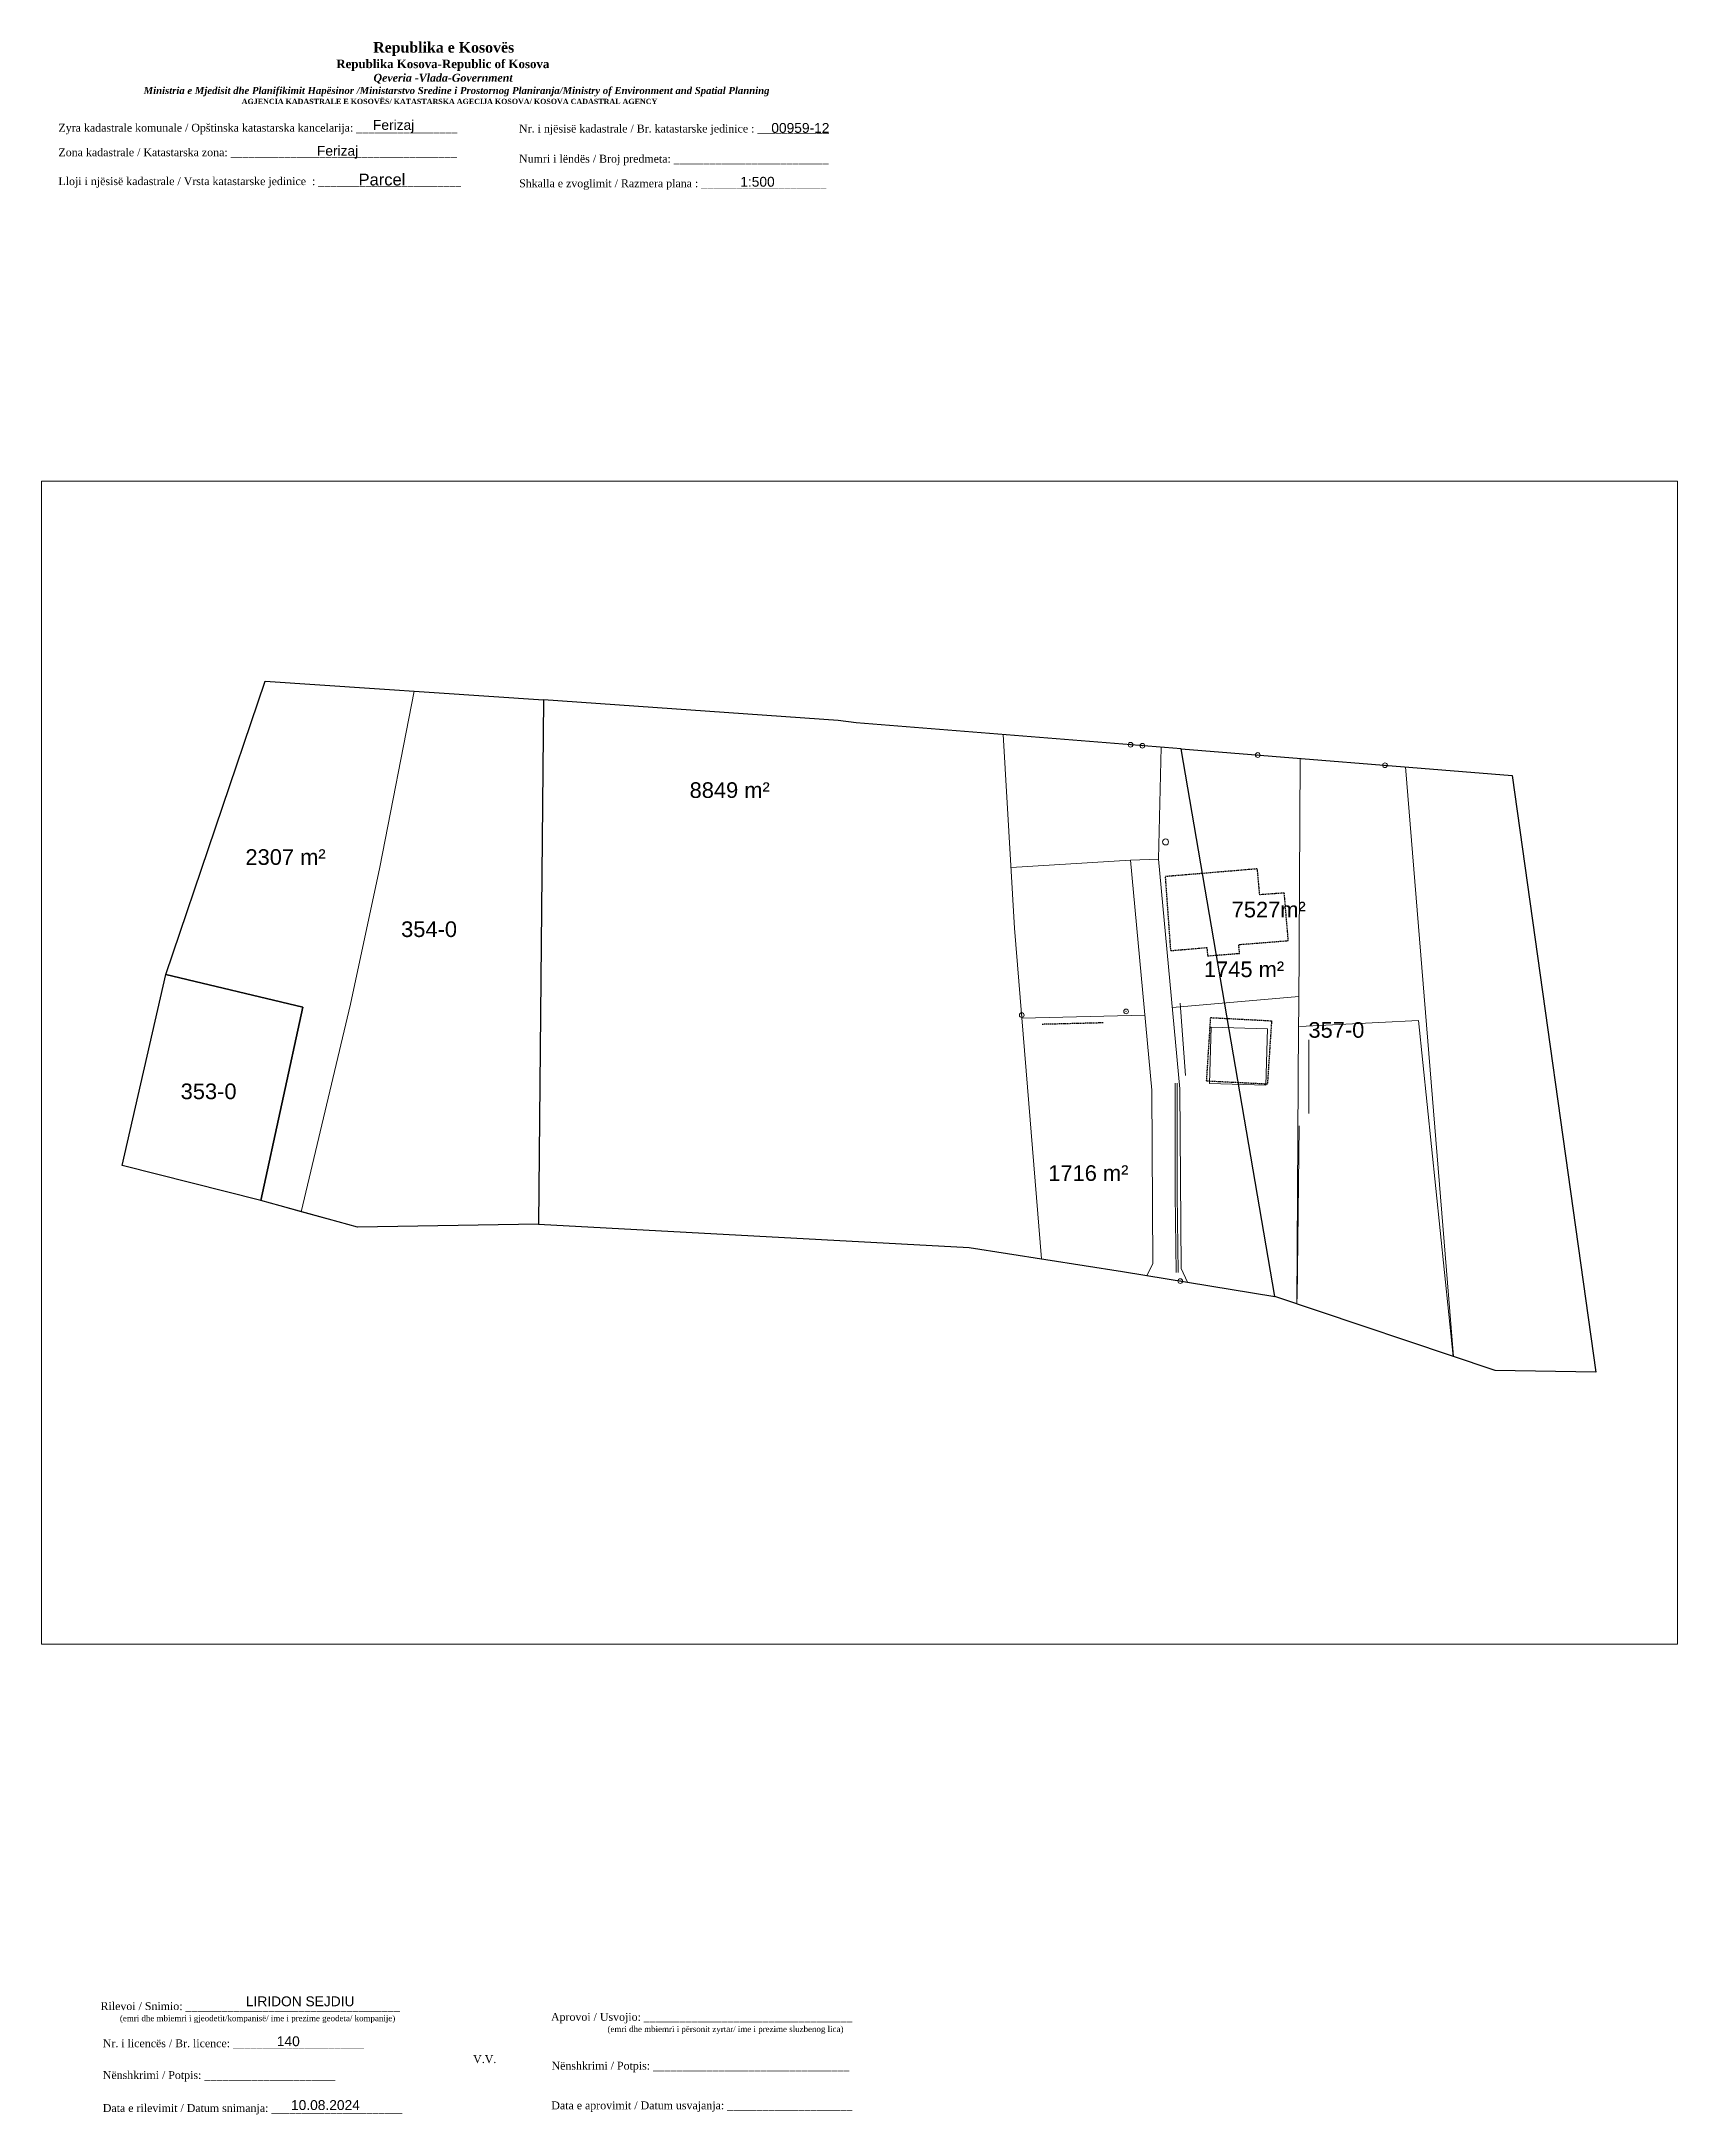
# Paper-space layout 'oborr' of a CAD drawing. Header units: metres. Extents: x 1 to 416, y -120 to 407.
# The model-space entities are those that its viewports show. They can reach past a viewport. Long polylines and large blocks are cut down to what shows.
import ezdxf

# ---------------------------------------------------------------- set-up
doc = ezdxf.new("R2010")
doc.units = ezdxf.units.M
doc.header["$PDMODE"] = 32
doc.header["$PDSIZE"] = 0.75
doc.linetypes.add('DASHED', pattern=[0.75, 0.5, -0.25])
doc.layers.get('0').update_dxf_attribs({"lineweight": 0})
for name, color, linetype, lineweight in [('bunar', 5, 'Continuous', 0), ('kanal', 5, 'Continuous', 0), ('Korniza e jashtme', 7, 'Continuous', 0), ('llogari', 7, 'Continuous', 0), ('muri', 32, 'Continuous', 0), ('Ndarjet', 1, 'Continuous', 0), ('Ndarjet v2', 1, 'Continuous', 0), ('ParcReNet_12', 5, 'Continuous', 0), ('rrethoje', 113, 'Continuous', 0)]:
    doc.layers.add(name, color=color, linetype=linetype, lineweight=lineweight)
for name, color, linetype in [('Nr_Parcelave_Fqinje', 8, 'Continuous'), ('Parcela_Bazë', 7, 'Continuous'), ('Parcelat_Fqinje', 8, 'Continuous'), ('streha', 195, 'DASHED')]:
    doc.layers.add(name, color=color, linetype=linetype)
doc.styles.get("Standard").update_dxf_attribs({"font": 'arial.ttf'})

msp = doc.modelspace()

# ---------------------------------------------------------------- linework, layer by layer
at = {"layer": 'bunar'}
msp.add_circle((7518875.42, 4692970.53, 594.15), 0.484, dxfattribs=at)
at = {"layer": 'kanal', "elevation": 584.99, "flags": 128}
for points in [[(7518877.14, 4692901.72), (7518876.98, 4692914.15), (7518876.98, 4692931.98)], [(7518877.44, 4692901.73), (7518877.28, 4692914.16), (7518877.28, 4692931.98)]]:
    msp.add_lwpolyline(points, dxfattribs=at)
at = {"layer": 'llogari', "flags": 128}
for points in [[(7518755.35, 4692994.63), (7518731.57, 4692996.24), (7518715.68, 4692949.36), (7518708.68, 4692918.81), (7518730.84, 4692913.2), (7518737.28, 4692911.42), (7518745.17, 4692944.61), (7518749.86, 4692966.47)], [(7518851.31, 4692956.74), (7518849.5, 4692987.69), (7518825.97, 4692989.58), (7518823.12, 4692989.95), (7518776, 4692993.24), (7518755.35, 4692994.63), (7518749.86, 4692966.47), (7518745.17, 4692944.61), (7518737.28, 4692911.42), (7518746.3, 4692908.93), (7518775.22, 4692909.41), (7518844.05, 4692905.72), (7518855.62, 4692903.89), (7518853.37, 4692931.35)], [(7518930.83, 4692981.15), (7518877.91, 4692985.41), (7518849.5, 4692987.69), (7518851.31, 4692956.74), (7518853.37, 4692931.35), (7518855.62, 4692903.89), (7518868.54, 4692901.85), (7518892.91, 4692897.88), (7518928.09, 4692886.03), (7518944.16, 4692885.78)]]:
    msp.add_lwpolyline(points, close=True, dxfattribs=at)
at = {"layer": 'llogari', "elevation": 600.17, "flags": 128}
msp.add_lwpolyline([(7518755.35, 4692994.63), (7518749.86, 4692966.47), (7518745.17, 4692944.61), (7518737.28, 4692911.42)], dxfattribs=at)
at = {"layer": 'llogari', "flags": 128}
msp.add_lwpolyline([(7518849.5, 4692987.69), (7518851.31, 4692956.74), (7518853.37, 4692931.35), (7518855.62, 4692903.89)], dxfattribs=at)
at = {"layer": 'muri'}
for p, q in [((7518882.45, 4692931.92), (7518882.72, 4692940.92)), ((7518882.72, 4692940.92), (7518891.71, 4692940.66)), ((7518891.71, 4692940.66), (7518891.45, 4692931.66)), ((7518891.45, 4692931.66), (7518882.45, 4692931.92))]:
    msp.add_line(p, q, dxfattribs=at)
at = {"layer": 'muri', "flags": 128}
for points, elevation in [([(7518878.63, 4692933.17), (7518877.76, 4692944.77)], 590.04), ([(7518898.33, 4692938.88), (7518898.33, 4692927.12)], 589.07)]:
    msp.add_lwpolyline(points, dxfattribs=dict(at, elevation=elevation))
at = {"layer": 'Ndarjet'}
for p in [(7518869.83, 4692986.06), (7518890.16, 4692984.42), (7518910.49, 4692982.79), (7518852.44, 4692942.84), (7518869.11, 4692943.44)]:
    msp.add_point(p, dxfattribs=at)
at = {"layer": 'Ndarjet', "color": 4}
for p in [(7518871.72, 4692985.91), (7518877.78, 4692900.34)]:
    msp.add_point(p, dxfattribs=at)
at = {"layer": 'Ndarjet v2', "flags": 128}
for points, elevation in [([(7518877.9, 4692902.35), (7518877.73, 4692931.06), (7518874.32, 4692967.76), (7518874.72, 4692985.67)], 584.99), ([(7518873.4, 4692903.08), (7518873.24, 4692930.84), (7518869.81, 4692967.6)], 584.99), ([(7518876.52, 4692944.08), (7518896.71, 4692945.8)], 593.66), ([(7518852.48, 4692942.34), (7518872.12, 4692942.82)], 592.01)]:
    msp.add_lwpolyline(points, dxfattribs=dict(at, elevation=elevation))
for points in [[(7518896.42, 4692896.69), (7518896.68, 4692941.06), (7518896.7, 4692943.99), (7518896.93, 4692983.88)], [(7518921.45, 4692888.27), (7518913.77, 4692982.52)], [(7518869.81, 4692967.6), (7518874.32, 4692967.76)], [(7518850.74, 4692966.44), (7518869.81, 4692967.6)], [(7518873.4, 4692903.08), (7518872.41, 4692901.22)], [(7518877.9, 4692902.35), (7518878.91, 4692900.16)]]:
    msp.add_lwpolyline(points, dxfattribs=at)
at = {"layer": 'Parcela_Bazë', "lineweight": 30, "flags": 128}
msp.add_lwpolyline([(7518776, 4692993.24), (7518775.22, 4692909.41), (7518844.05, 4692905.72), (7518868.54, 4692901.85), (7518892.91, 4692897.88), (7518877.91, 4692985.41), (7518825.97, 4692989.58), (7518823.12, 4692989.95)], close=True, dxfattribs=at)
at = {"layer": 'Parcelat_Fqinje'}
for points in [[(7518715.68, 4692949.36), (7518731.57, 4692996.24), (7518776, 4692993.24), (7518775.22, 4692909.41), (7518746.3, 4692908.93), (7518730.84, 4692913.2), (7518737.54, 4692944.13), (7518715.68, 4692949.36)], [(7518877.91, 4692985.41), (7518930.83, 4692981.15), (7518944.16, 4692885.78), (7518928.09, 4692886.03), (7518892.91, 4692897.88), (7518877.91, 4692985.41)], [(7518708.68, 4692918.81), (7518715.68, 4692949.36), (7518737.54, 4692944.13), (7518730.84, 4692913.2), (7518708.68, 4692918.81)]]:
    msp.add_lwpolyline(points, dxfattribs=at)
at = {"layer": 'ParcReNet_12', "flags": 128}
msp.add_lwpolyline([(7518930.83, 4692981.15), (7518877.91, 4692985.41), (7518825.97, 4692989.58), (7518823.12, 4692989.95), (7518776, 4692993.24), (7518731.57, 4692996.24), (7518715.68, 4692949.36), (7518708.68, 4692918.81), (7518730.84, 4692913.2), (7518746.3, 4692908.93), (7518775.22, 4692909.41), (7518844.05, 4692905.72), (7518868.54, 4692901.85), (7518892.91, 4692897.88), (7518928.09, 4692886.03), (7518944.16, 4692885.78)], close=True, dxfattribs=at)
at = {"layer": 'rrethoje', "flags": 128}
for points, elevation in [([(7518915.85, 4692942.01), (7518896.82, 4692941.05)], 584.54), ([(7518921.4, 4692888.29), (7518915.85, 4692942.01)], 584.54), ([(7518896.47, 4692897.51), (7518896.75, 4692925.16)], 584.93)]:
    msp.add_lwpolyline(points, dxfattribs=dict(at, elevation=elevation))
at = {"layer": 'streha', "flags": 128}
for points, elevation in [([(7518890.47, 4692962.08), (7518890.09, 4692966.22), (7518875.42, 4692964.99)], 593.67), ([(7518876.27, 4692953.15), (7518875.42, 4692964.99)], 593.66), ([(7518894.4, 4692962.36), (7518890.47, 4692962.08)], 593.67), ([(7518895.04, 4692954.75), (7518894.4, 4692962.36)], 593.67), ([(7518876.27, 4692953.15), (7518882.03, 4692953.66), (7518882.14, 4692952.32), (7518887.26, 4692952.72), (7518887.12, 4692954.12), (7518895.04, 4692954.75)], 593.66), ([(7518855.73, 4692941.42), (7518865.5, 4692941.66)], 592.01), ([(7518881.99, 4692932.34), (7518882.64, 4692942.45)], 590.04), ([(7518882.64, 4692942.45), (7518892.36, 4692941.94)], 590.04), ([(7518892.36, 4692941.94), (7518891.7, 4692931.86)], 590.04), ([(7518881.99, 4692932.34), (7518891.7, 4692931.86)], 590.04)]:
    msp.add_lwpolyline(points, dxfattribs=dict(at, elevation=elevation))

# ---------------------------------------------------------------- texts
at = {"layer": 'Ndarjet v2'}
for s, p in [('1745 m²', (7518881.56, 4692948.92)), ('1716 m²', (7518856.68, 4692916.35))]:
    msp.add_text(s, height=2.5, dxfattribs=at).set_placement(p)
at = {"layer": 'Nr_Parcelave_Fqinje'}
for s, p in [('8849 m²', (7518799.37, 4692977.56)), ('2307 m²', (7518728.39, 4692966.86)), ('354-0', (7518753.27, 4692955.33)), ('7527m²', (7518885.99, 4692958.46)), ('357-0', (7518898.26, 4692939.23)), ('353-0', (7518718.04, 4692929.41))]:
    msp.add_text(s, height=2.5, dxfattribs=at).set_placement(p)

psp = doc.layouts.new('oborr')

# ---------------------------------------------------------------- texts
for s, p in [('00959-12', (186.23, 383.5)), ('LIRIDON SEJDIU ', (52.87, -92.12)), ('140', (60.72, -102.25)), ('10.08.2024', (64.32, -118.46))]:
    psp.add_text(s, height=2.5).set_placement(p)
for s, insert, char_height, width, attachment_point in [('\\pi77.297;{\\fBook Antiqua|b1|i0|c0|p18;\\H1.333x;Republika e Kosovës\\fTimes New Roman|b1|i0|c0|p18;\\P\\pi67.927;\\fBook Antiqua|b1|i0|c0|p18;\\H0.8125x;Republika Kosova-Republic of Kosova\\fTimes New Roman|b1|i0|c0|p18;\\P\\pi77.378;\\fBook Antiqua|b1|i1|c0|p18;\\H0.9233x;Qeveria -Vlada-Government \\P\\pi13.032,l6,t23.033;\\fTimes New Roman|b1|i1|c0|p18;\\H0.9x;Ministria e Mjedisit dhe Planifikimit Hapësinor /Ministarstvo Sredine i Prostornog Planiranja/Ministry of Environment and Spatial Planning\\P\\pi43.931,l0,tz;\\fBook Antiqua|b1|i0|c0|p18;\\H0.7406x;AGJENCIA KADASTRALE E KOSOVËS/ KATASTARSKA AGECIJA KOSOVA/ KOSOVA CADASTRAL AGENCY}', (7.88, 406.54), 2, 191.8237, 1), ('{\\fTimes New Roman|b0|i0|c0|p18;Zyra kadastrale komunale / Opštinska katastarska kancelarija: _________________}', (5.3, 385.8), 2, 100.6873, 1), ('Ferizaj', (90.36, 385.13), 2.5, 9.9735, 5), ('{\\fTimes New Roman|b0|i0|c0|p18;Nr. i njësisë kadastrale / Br. katastarske jedinice : ____________}', (122.22, 385.59), 2, 79.9484, 1), ('{\\fTimes New Roman|b0|i0|c0|p18;Zona kadastrale / Katastarska zona: ______________________________________}', (5.3, 379.57), 2, 100.6873, 1), ('Ferizaj', (76.14, 378.57), 2.5, 9.9735, 5), ('{\\fTimes New Roman|b0|i0|c0|p18;Numri i lëndës / Broj predmeta: __________________________}', (122.22, 377.94), 2, 79.9484, 1), ('{\\fTimes New Roman|b0|i0|c0|p18;Lloji i njësisë kadastrale / Vrsta katastarske jedinice  : ________________________}', (5.3, 372.24), 2, 100.6873, 1), ('{\\fArial|b0|i0|c0|p34;Parcel}', (87.41, 371.62), 3, 11.2939, 5), ('{\\fTimes New Roman|b0|i0|c0|p18;Shkalla e zvoglimit / Razmera plana : _____________________}', (122.22, 371.69), 2, 79.9484, 1), ('1:500', (182.72, 371.06), 2.5, 10.1784, 5), ('{\\fTimes New Roman|b0|i0|c0|p18;Rilevoi / Snimio: ____________________________________\\P     \\H0.75x;(emri dhe mbiemri i gjeodetit/kompanisë/ ime i prezime geodeta/ kompanije)}', (53.95, -93.75), 2, 74.7958, 5), ('{\\fTimes New Roman|b0|i0|c0|p18; Aprovoi / Usvojio: ___________________________________\\P                    \\H0.75x;(emri dhe mbiemri i përsonit zyrtar/ ime i prezime sluzbenog lica)}', (129.55, -93.82), 2, 83.344, 1), ('{\\fTimes New Roman|b0|i0|c0|p18;Nr. i licencës / Br. licence: ______________________\\P                                }', (16.55, -100.52), 2, 83.344, 1), ('{\\fTimes New Roman|b0|i0|c0|p18;V.V.                                 }', (113.49, -105.56), 2, 5.7076, 5), ('{\\fTimes New Roman|b0|i0|c0|p18;Nënshkrimi / Potpis: ______________________\\P                                 }', (16.55, -108.59), 2, 83.344, 1), ('{\\fTimes New Roman|b0|i0|c0|p18; Nënshkrimi / Potpis: _________________________________}', (129.69, -106.21), 2, 83.344, 1), ('{\\fTimes New Roman|b0|i0|c0|p18;Data e rilevimit / Datum snimanja: ______________________\\P                                 }', (16.55, -116.96), 2, 83.344, 1), ('{\\fTimes New Roman|b0|i0|c0|p18; Data e aprovimit / Datum usvajanja: _____________________}', (129.64, -116.29), 2, 83.344, 1)]:
    psp.add_mtext(s, dxfattribs=dict(insert=insert, char_height=char_height, width=width, attachment_point=attachment_point))

# ---------------------------------------------------------------- viewports
at = {"layer": 'Korniza e jashtme', "view_target_point": (370776.43, 310629.57)}
psp.add_viewport(center=(208.62, 147.43), size=(415.26, 295.3167), view_center_point=(7148050.09, 4382305.67), view_height=185.9237, dxfattribs=at)

doc.saveas('drawing.dxf')
